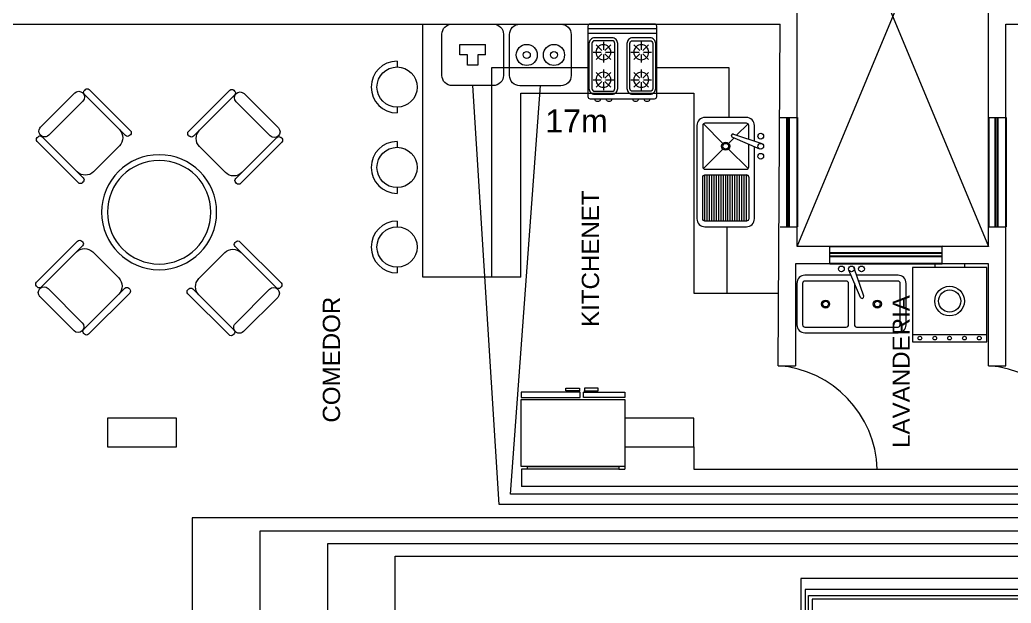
# Model space of a CAD drawing. Header units: metres. Extents: x -2 to 3328848, y -2 to 2725060.
# Drawn here: x 1662824.4 to 1662910.6, y 1363813.6 to 1363864.3 of the extents above; entities that cross this region are included whole.
import ezdxf

# ---------------------------------------------------------------- set-up
doc = ezdxf.new("R2010")
doc.units = ezdxf.units.M
doc.layers.get('0').update_dxf_attribs({"color": 253, "lineweight": 0})
for name, color, linetype, lineweight in [('ICT_TOMAS', 1, 'Continuous', 0), ('muebles', 253, 'Continuous', 0), ('NOFIJO', 253, 'Continuous', 0), ('PUERTAS', 253, 'Continuous', 0), ('ventanas', 253, 'Continuous', 30)]:
    doc.layers.add(name, color=color, linetype=linetype, lineweight=lineweight)
doc.styles.add('COTA', font='arial.ttf', dxfattribs={"height": 1})
doc.styles.get("Standard").update_dxf_attribs({"font": 'arial.ttf'})

# ---------------------------------------------------------------- blocks, each defined once
blk = doc.blocks.new('MESACIRC-4P-D100CM-3')
at = {"layer": 'muebles'}
for p, q in [((-0.6492, 1.0605), (-0.6563, 1.0535)), ((-0.6139, 1.0605), (-0.2563, 0.7029)), ((0.608, 1.0664), (0.2504, 0.7088)), ((0.6632, 1.0368), (0.2928, 0.6664)), ((0.6433, 1.0664), (0.6504, 1.0594)), ((1.0309, 0.7398), (0.7339, 1.0368)), ((-0.7398, 1.0309), (-1.0368, 0.7339)), ((-0.6691, 0.9602), (-0.9661, 0.6632)), ((-0.6691, 1.0309), (-0.2987, 0.6605)), ((0.9602, 0.6691), (0.6632, 0.9661)), ((-1.0664, 0.6433), (-1.0594, 0.6504)), ((-1.0664, 0.608), (-0.7088, 0.2504)), ((-1.0368, 0.6632), (-0.6664, 0.2928)), ((-0.2563, 0.6676), (-0.2633, 0.6605)), ((0.2504, 0.6735), (0.2574, 0.6664)), ((1.0309, 0.6691), (0.6605, 0.2987)), ((1.0605, 0.6139), (0.7029, 0.2563)), ((1.0605, 0.6492), (1.0535, 0.6563)), ((-0.5772, 0.345), (-0.3509, 0.5713)), ((0.345, 0.5772), (0.5713, 0.3509)), ((0.6676, 0.2563), (0.6605, 0.2633)), ((-0.6735, 0.2504), (-0.6664, 0.2574)), ((-1.0605, -0.6139), (-0.7029, -0.2563)), ((-0.6676, -0.2563), (-0.6605, -0.2633)), ((0.6735, -0.2504), (0.6664, -0.2574)), ((1.0664, -0.608), (0.7088, -0.2504)), ((-1.0309, -0.6691), (-0.6605, -0.2987)), ((1.0368, -0.6632), (0.6664, -0.2928)), ((-0.345, -0.5772), (-0.5713, -0.3509)), ((0.5772, -0.345), (0.3509, -0.5713)), ((-1.0605, -0.6492), (-1.0535, -0.6563)), ((-0.9602, -0.6691), (-0.6632, -0.9661)), ((-0.6632, -1.0368), (-0.2928, -0.6664)), ((-0.2504, -0.6735), (-0.2574, -0.6664)), ((0.2563, -0.6676), (0.2633, -0.6605)), ((0.6691, -1.0309), (0.2987, -0.6605)), ((0.6691, -0.9602), (0.9661, -0.6632)), ((1.0664, -0.6433), (1.0594, -0.6504)), ((-1.0309, -0.7398), (-0.7339, -1.0368)), ((-0.608, -1.0664), (-0.2504, -0.7088)), ((0.6139, -1.0605), (0.2563, -0.7029)), ((0.7398, -1.0309), (1.0368, -0.7339)), ((-0.6433, -1.0664), (-0.6504, -1.0594)), ((0.6492, -1.0605), (0.6563, -1.0535))]:
    blk.add_line(p, q, dxfattribs=at)
for radius in [0.5, 0.45]:
    blk.add_circle((0, 0), radius, dxfattribs=at)
for centre, radius, start, end in [((-0.7045, 0.9956), 0.05, 315, 135), ((-0.6386, 1.0358), 0.025, 135, 225), ((-0.6316, 1.0428), 0.025, 45, 135), ((0.6257, 1.0487), 0.025, 45, 135), ((0.6986, 1.0015), 0.05, 45, 225), ((0.6327, 1.0417), 0.025, 315, 45), ((-1.0015, 0.6986), 0.05, 135, 315), ((-0.4217, 0.642), 0.1, 315, 45), ((-0.2739, 0.6852), 0.025, 315, 45), ((0.268, 0.6911), 0.025, 135, 225), ((0.4158, 0.6479), 0.1, 135, 225), ((0.9956, 0.7045), 0.05, 225, 45), ((-1.0487, 0.6257), 0.025, 135, 225), ((-1.0417, 0.6327), 0.025, 45, 135), ((-0.281, 0.6782), 0.025, 225, 315), ((0.2751, 0.6841), 0.025, 225, 315), ((1.0358, 0.6386), 0.025, 45, 135), ((1.0428, 0.6316), 0.025, 315, 45), ((-0.6479, 0.4158), 0.1, 225, 315), ((0.642, 0.4217), 0.1, 225, 315), ((-0.6841, 0.2751), 0.025, 315, 45), ((0.6782, 0.281), 0.025, 135, 225), ((-0.6911, 0.268), 0.025, 225, 315), ((0.6852, 0.2739), 0.025, 225, 315), ((-0.6852, -0.2739), 0.025, 45, 135), ((0.6841, -0.2751), 0.025, 135, 225), ((0.6911, -0.268), 0.025, 45, 135), ((-0.642, -0.4217), 0.1, 45, 135), ((-0.6782, -0.281), 0.025, 315, 45), ((0.6479, -0.4158), 0.1, 45, 135), ((-0.4158, -0.6479), 0.1, 315, 45), ((0.4217, -0.642), 0.1, 135, 225), ((-1.0428, -0.6316), 0.025, 135, 225), ((-1.0358, -0.6386), 0.025, 225, 315), ((-0.9956, -0.7045), 0.05, 45, 225), ((-0.2751, -0.6841), 0.025, 45, 135), ((-0.268, -0.6911), 0.025, 315, 45), ((0.2739, -0.6852), 0.025, 135, 225), ((0.281, -0.6782), 0.025, 45, 135), ((1.0015, -0.6986), 0.05, 315, 135), ((1.0417, -0.6327), 0.025, 225, 315), ((1.0487, -0.6257), 0.025, 315, 45), ((-0.6986, -1.0015), 0.05, 225, 45), ((-0.6327, -1.0417), 0.025, 135, 225), ((0.7045, -0.9956), 0.05, 135, 315), ((0.6386, -1.0358), 0.025, 315, 45), ((-0.6257, -1.0487), 0.025, 225, 315), ((0.6316, -1.0428), 0.025, 225, 315)]:
    blk.add_arc(centre, radius, start, end, dxfattribs=at)
blk = doc.blocks.new('Estufa-p04')
for p, q in [((0.09, 0.3), (0.09, -0.3)), ((0.13, 0.3), (0.13, -0.3)), ((0.2314, 0.2286), (0.2809, 0.1791)), ((0.295, 0.255), (0.295, 0.185)), ((0.3091, 0.1791), (0.3586, 0.2286)), ((0.4714, 0.2286), (0.5209, 0.1791)), ((0.535, 0.255), (0.535, 0.185)), ((0.5491, 0.1791), (0.5986, 0.2286)), ((0.205, 0.165), (0.275, 0.165)), ((0.2314, 0.1014), (0.2809, 0.1509)), ((0.295, 0.145), (0.295, 0.075)), ((0.3091, 0.1509), (0.3586, 0.1014)), ((0.315, 0.165), (0.385, 0.165)), ((0.445, 0.165), (0.515, 0.165)), ((0.4714, 0.1014), (0.5209, 0.1509)), ((0.535, 0.145), (0.535, 0.075)), ((0.5491, 0.1509), (0.5986, 0.1014)), ((0.555, 0.165), (0.625, 0.165)), ((0.295, -0.075), (0.295, -0.145)), ((0.535, -0.075), (0.535, -0.145)), ((0.205, -0.165), (0.275, -0.165)), ((0.2314, -0.1014), (0.2809, -0.1509)), ((0.3091, -0.1509), (0.3586, -0.1014)), ((0.315, -0.165), (0.385, -0.165)), ((0.445, -0.165), (0.515, -0.165)), ((0.4714, -0.1014), (0.5209, -0.1509)), ((0.5491, -0.1509), (0.5986, -0.1014)), ((0.555, -0.165), (0.625, -0.165)), ((0.2314, -0.2286), (0.2809, -0.1791)), ((0.295, -0.185), (0.295, -0.255)), ((0.3091, -0.1791), (0.3586, -0.2286)), ((0.4714, -0.2286), (0.5209, -0.1791)), ((0.535, -0.185), (0.535, -0.255)), ((0.5491, -0.1791), (0.5986, -0.2286))]:
    blk.add_line(p, q)
for points in [[(0.7, 0.28), (0.7, -0.28, -0.414214), (0.68, -0.3), (0.07, -0.3, -0.414214), (0.05, -0.28), (0.05, 0.28, -0.414214), (0.07, 0.3), (0.68, 0.3, -0.414214)], [(0.66, 0.24), (0.66, 0.09, -0.414214), (0.61, 0.04), (0.22, 0.04, -0.414214), (0.17, 0.09), (0.17, 0.24, -0.414214), (0.22, 0.29), (0.61, 0.29, -0.414214)], [(0.635, 0.24), (0.635, 0.09, -0.414214), (0.61, 0.065), (0.22, 0.065, -0.414214), (0.195, 0.09), (0.195, 0.24, -0.414214), (0.22, 0.265), (0.61, 0.265, -0.414214)], [(0.66, -0.09), (0.66, -0.24, -0.414214), (0.61, -0.29), (0.22, -0.29, -0.414214), (0.17, -0.24), (0.17, -0.09, -0.414214), (0.22, -0.04), (0.61, -0.04, -0.414214)], [(0.635, -0.24), (0.635, -0.09, 0.414214), (0.61, -0.065), (0.22, -0.065, 0.414214), (0.195, -0.09), (0.195, -0.24, 0.414214), (0.22, -0.265), (0.61, -0.265, 0.414214)]]:
    blk.add_lwpolyline(points, format="xyb", close=True)
for centre in [(0.295, 0.165), (0.535, 0.165), (0.295, -0.165), (0.535, -0.165)]:
    blk.add_circle(centre, 0.065)
for centre in [(0.7, 0.2147), (0.7, 0.1153), (0.7, -0.1153), (0.7, -0.2147)]:
    blk.add_arc(centre, 0.025, 270, 90)
blk = doc.blocks.new('fr')
for p, q in [((3287.0072, 1591.175), (3287.0072, 1590.775)), ((3287.0272, 1591.175), (3287.0272, 1590.775)), ((3287.0472, 1591.175), (3287.0472, 1590.775)), ((3287.0672, 1591.175), (3287.0672, 1590.775)), ((3287.0872, 1591.175), (3287.0872, 1590.775)), ((3287.1072, 1591.175), (3287.1072, 1590.775)), ((3287.1272, 1591.175), (3287.1272, 1590.775)), ((3287.1472, 1591.175), (3287.1472, 1590.775)), ((3287.1672, 1591.175), (3287.1672, 1590.775)), ((3287.1872, 1591.175), (3287.1872, 1590.775)), ((3287.2072, 1591.175), (3287.2072, 1590.775)), ((3287.2272, 1591.175), (3287.2272, 1590.775)), ((3287.2472, 1591.175), (3287.2472, 1590.775)), ((3287.2672, 1591.175), (3287.2672, 1590.775)), ((3287.2872, 1591.175), (3287.2872, 1590.775)), ((3287.3072, 1591.175), (3287.3072, 1590.775)), ((3287.3272, 1591.175), (3287.3272, 1590.775)), ((3287.3472, 1591.175), (3287.3472, 1590.775)), ((3287.3672, 1591.175), (3287.3672, 1590.775)), ((3287.1189, 1590.4188), (3286.8742, 1590.5014)), ((3287.1294, 1590.4462), (3286.892, 1590.548))]:
    blk.add_line(p, q)
for points in [[(3287.0072, 1591.225, 0.414214), (3286.9372, 1591.155), (3286.9372, 1590.5286)], [(3286.9372, 1590.4801), (3286.9372, 1590.345, 0.414214), (3287.0072, 1590.275), (3287.3672, 1590.275, 0.414214), (3287.4372, 1590.345), (3287.4372, 1591.155, 0.414214), (3287.3672, 1591.225), (3287.0072, 1591.225)], [(3287.3672, 1590.725), (3287.0072, 1590.725, 0.414214), (3286.9872, 1590.705), (3286.9872, 1590.5093, 0.414214)], [(3286.9872, 1590.4649), (3286.9872, 1590.345, 0.414214), (3287.0072, 1590.325), (3287.3672, 1590.325, 0.414214), (3287.3872, 1590.345), (3287.3872, 1590.705, 0.414214), (3287.3672, 1590.725)]]:
    blk.add_lwpolyline(points, format="xyb")
blk.add_lwpolyline([(3287.3672, 1590.775), (3287.0072, 1590.775, -0.414214), (3286.9872, 1590.795), (3286.9872, 1591.155, -0.414214), (3287.0072, 1591.175), (3287.3672, 1591.175, -0.414214), (3287.3872, 1591.155), (3287.3872, 1590.795, -0.414214)], format="xyb", close=True)
for points in [[(3286.993, 1590.7192), (3287.1624, 1590.5498)], [(3287.3813, 1590.7192), (3287.2119, 1590.5498)], [(3287.1624, 1590.5003), (3287.1161, 1590.454)], [(3287.2119, 1590.5003), (3287.3813, 1590.3309)], [(3287.0918, 1590.4296), (3286.993, 1590.3309)]]:
    blk.add_lwpolyline(points)
for centre, radius in [((3286.8822, 1590.6125), 0.025), ((3286.8822, 1590.525), 0.025), ((3287.1872, 1590.525), 0.035), ((3287.1872, 1590.525), 0.025), ((3286.8822, 1590.4375), 0.025)]:
    blk.add_circle(centre, radius)
for centre, radius, start, end in [((3287.0072, 1590.795), 0.02, 180, 270), ((3287.0072, 1590.795), 0.02, 180, 270), ((3287.1236, 1590.4327), 0.0147, 251.3579, 66.77898)]:
    blk.add_arc(centre, radius, start, end)
blk = doc.blocks.new('ww')
at = {"layer": 'muebles', "ltscale": 4}
for p, q in [((1737.9301, 1442.9936), (1737.9301, 1442.9823)), ((1737.9751, 1442.9936), (1737.9751, 1442.9823))]:
    blk.add_line(p, q, dxfattribs=at)
for points in [[(1737.6327, 1443.6652), (1738.4252, 1443.6652), (1738.4252, 1443.6423), (1737.6327, 1443.6423)], [(1737.5802, 1443.0423), (1737.9403, 1443.0423), (1737.9403, 1442.9936), (1737.5802, 1442.9936)], [(1737.9301, 1442.9823), (1737.8119, 1442.9823), (1737.8119, 1442.9589), (1737.9301, 1442.9589)], [(1738.4802, 1443.0423), (1737.9681, 1443.0423), (1737.9681, 1442.9936), (1738.4802, 1442.9936)], [(1737.9751, 1442.9823), (1738.0933, 1442.9823), (1738.0933, 1442.9589), (1737.9751, 1442.9589)]]:
    blk.add_lwpolyline(points, close=True, dxfattribs=at)
at = {"layer": 'muebles'}
blk.add_lwpolyline([(1737.5802, 1443.6423), (1738.4802, 1443.6423), (1738.4802, 1443.0589), (1737.5802, 1443.0589)], close=True, dxfattribs=at)
blk = doc.blocks.new('Muko05pl')
at = {"color": 0, "linetype": 'ByBlock'}
for p, q in [((0.35, -0.025), (-0.35, -0.025)), ((-0.35, -0.025), (-0.35, -0.725)), ((0.35, -0.725), (0.35, -0.025)), ((0.35, -0.095), (-0.35, -0.095)), ((-0.35, -0.725), (0.35, -0.725)), ((-0.14, -0.76), (-0.14, -0.725)), ((0.14, -0.76), (0.14, -0.725)), ((-0.14, -0.76), (0.14, -0.76))]:
    blk.add_line(p, q, dxfattribs=at)
for centre, radius in [((-0.28, -0.06), 0.0175), ((-0.14, -0.06), 0.0175), ((0, -0.06), 0.0175), ((0.14, -0.06), 0.0175), ((0.28, -0.06), 0.0175), ((0, -0.41), 0.14), ((0, -0.41), 0.105)]:
    blk.add_circle(centre, radius, dxfattribs=at)
blk = doc.blocks.new('Tarja-p07')
for p, q in [((0.405, 0.63), (-0.405, 0.63)), ((-0.475, 0.56), (-0.475, 0.2)), ((0.475, 0.2), (0.475, 0.56)), ((-0.1063, 0.3118), (-0.0237, 0.067)), ((-0.0789, 0.3223), (0.023, 0.0849)), ((-0.405, 0.13), (-0.0449, 0.13)), ((0.0036, 0.13), (0.405, 0.13))]:
    blk.add_line(p, q)
for points in [[(-0.0252, 0.1972, 0.035735), (-0.025, 0.2), (-0.025, 0.56, 0.414214), (-0.045, 0.58), (-0.405, 0.58, 0.414214), (-0.425, 0.56)], [(-0.425, 0.56), (-0.425, 0.2, 0.414214), (-0.405, 0.18), (-0.0618, 0.18, 0.414214)]]:
    blk.add_lwpolyline(points, format="xyb")
blk.add_lwpolyline([(0.025, 0.56), (0.025, 0.2, 0.414214), (0.045, 0.18), (0.405, 0.18, 0.414214), (0.425, 0.2), (0.425, 0.56, 0.414214), (0.405, 0.58), (0.045, 0.58, 0.414214)], format="xyb", close=True)
for centre, radius in [((-0.225, 0.38), 0.035), ((-0.225, 0.38), 0.025), ((0.225, 0.38), 0.035), ((0.225, 0.38), 0.025), ((-0.0875, 0.075), 0.025), ((0, 0.075), 0.025), ((0.0875, 0.075), 0.025)]:
    blk.add_circle(centre, radius)
for centre, radius, start, end in [((-0.405, 0.56), 0.07, 90, 180), ((0.405, 0.56), 0.07, 360, 90), ((-0.0924, 0.3165), 0.0147, 23.22102, 198.6421), ((-0.405, 0.2), 0.07, 180, 270), ((-0.405, 0.2), 0.02, 180, 270), ((-0.405, 0.2), 0.02, 180, 270), ((0.405, 0.2), 0.07, 270, 360)]:
    blk.add_arc(centre, radius, start, end)
blk = doc.blocks.new('Toma TFN')
for p, q in [((-0.0625, 0.05), (-0.05, 0.05)), ((-0.0625, 0), (-0.0625, 0.05)), ((-0.05, 0.05), (0.05, 0.05)), ((0.05, 0.05), (0.0625, 0.05)), ((0.0625, 0), (0.0625, 0.05)), ((-0.05, 0), (-0.0625, 0)), ((-0.025, 0), (-0.05, 0)), ((-0.025, -0.05), (-0.025, 0)), ((0.025, 0), (0.025, -0.05)), ((0.05, 0), (0.025, 0)), ((0.0625, 0), (0.05, 0)), ((0.05, 0), (0.05, 0)), ((0.025, -0.05), (-0.025, -0.05))]:
    blk.add_line(p, q)
blk.add_lwpolyline([(-0.1, 0.15), (0.1, 0.15, -0.414214), (0.15, 0.1), (0.15, -0.1, -0.414214), (0.1, -0.15), (-0.1, -0.15, -0.414214), (-0.15, -0.1), (-0.15, 0.1, -0.414214)], format="xyb", close=True)
blk = doc.blocks.new('TOMA TV')
blk.add_lwpolyline([(-0.1, 0.15), (0.1, 0.15, -0.414214), (0.15, 0.1), (0.15, -0.1, -0.414214), (0.1, -0.15), (-0.1, -0.15, -0.414214), (-0.15, -0.1), (-0.15, 0.1, -0.414214)], format="xyb", close=True)
for centre, radius in [((-0.0663, 0), 0.0515), ((0.0663, 0), 0.0515), ((-0.0663, 0), 0.0172), ((0.0663, 0), 0.0172)]:
    blk.add_circle(centre, radius)

msp = doc.modelspace()

# ---------------------------------------------------------------- linework, layer by layer
at = {"ltscale": 0.02}
for p, q in [((1662892.022, 1363844.599), (1662892.022, 1363884.599)), ((1662892.022, 1363844.599), (1662908.659, 1363884.599)), ((1662892.022, 1363884.599), (1662908.659, 1363844.599)), ((1662908.659, 1363844.599), (1662908.659, 1363884.599)), ((1662890.372, 1363834.246), (1662890.522, 1363863.952)), ((1662910.159, 1363834.246), (1662910.159, 1363863.952)), ((1662890.522, 1363855.827), (1662892.022, 1363855.827)), ((1662908.659, 1363855.827), (1662910.159, 1363855.827)), ((1662890.522, 1363846.327), (1662892.022, 1363846.327)), ((1662908.659, 1363846.327), (1662910.159, 1363846.327)), ((1662908.659, 1363844.599), (1662892.022, 1363844.599)), ((1662894.869, 1363843.097), (1662894.869, 1363844.597)), ((1662904.617, 1363843.101), (1662904.617, 1363844.599)), ((1662908.659, 1363843.099), (1662891.864, 1363843.099)), ((1662891.864, 1363843.099), (1662891.872, 1363834.246)), ((1662908.659, 1363834.246), (1662908.659, 1363843.099)), ((1662890.372, 1363834.246), (1662891.872, 1363834.246)), ((1662908.659, 1363834.246), (1662910.159, 1363834.246)), ((1662868.572, 1363825.246), (1662868.046, 1363825.246)), ((1662868.046, 1363825.246), (1662868.046, 1363823.746)), ((1662883.022, 1363825.246), (1662925.468, 1363825.246)), ((1662926.968, 1363823.746), (1662868.046, 1363823.746))]:
    msp.add_line(p, q, dxfattribs=at)
for p, q in [((1662822.522, 1363863.952), (1662890.522, 1363863.952)), ((1662910.159, 1363863.952), (1662925.468, 1363863.952))]:
    msp.add_line(p, q)
at = {"ltscale": 0.015}
for p, q in [((1662877.022, 1363827.202), (1662877.022, 1363825.246)), ((1662883.022, 1363827.202), (1662883.022, 1363825.246)), ((1662876.497, 1363825.246), (1662877.022, 1363825.246))]:
    msp.add_line(p, q, dxfattribs=at)
at = {"layer": 'ICT_TOMAS'}
for points in [[(1662928.465, 1363853.952), (1662928.465, 1363822.198), (1662866.102, 1363822.198), (1662863.796, 1363858.613)], [(1662927.465, 1363853.952), (1662927.465, 1363823.073), (1662867.094, 1363823.073), (1662869.679, 1363858.608)], [(1662929.465, 1363853.952), (1662929.465, 1363821.039), (1662839.405, 1363821.039), (1662839.405, 1363762.082)], [(1662930.465, 1363853.952), (1662930.465, 1363819.878), (1662845.284, 1363819.878), (1662845.284, 1363762.087)], [(1662931.465, 1363853.952), (1662931.465, 1363818.764), (1662851.17, 1363818.764), (1662851.17, 1363762.089)], [(1662932.465, 1363853.952), (1662932.465, 1363815.741), (1662892.323, 1363815.741), (1662892.323, 1363785.972), (1662883.662, 1363785.972), (1662883.662, 1363755.812), (1662889.145, 1363755.812), (1662889.145, 1363756.997)], [(1662933.465, 1363853.952), (1662933.465, 1363814.788), (1662892.708, 1363814.788), (1662892.708, 1363785.488), (1662886.09, 1363785.488), (1662886.081, 1363784.789)], [(1662934.465, 1363853.952), (1662934.465, 1363813.968), (1662893.326, 1363813.968), (1662893.326, 1363785.121), (1662891.964, 1363785.121), (1662891.964, 1363784.795)], [(1662857.036, 1363762.054), (1662857.036, 1363817.694), (1662931.965, 1363817.694), (1662931.965, 1363853.931)], [(1662889.022, 1363778.878), (1662889.022, 1363785.353), (1662893.011, 1363785.353), (1662893.011, 1363814.288), (1662934.015, 1363814.288), (1662934.015, 1363853.931)]]:
    msp.add_lwpolyline(points, dxfattribs=at)
at = {"layer": 'muebles', "ltscale": 0.02}
for p, q in [((1662859.468, 1363841.952), (1662859.468, 1363863.952)), ((1662865.468, 1363841.952), (1662865.468, 1363860.18)), ((1662865.468, 1363860.18), (1662873.808, 1363860.18)), ((1662879.808, 1363860.18), (1662886.059, 1363860.18)), ((1662886.059, 1363860.18), (1662886.059, 1363855.827)), ((1662867.968, 1363857.952), (1662883.022, 1363857.952)), ((1662867.968, 1363841.952), (1662867.968, 1363857.952)), ((1662883.022, 1363857.952), (1662883.022, 1363840.543)), ((1662885.901, 1363846.327), (1662885.901, 1363840.543)), ((1662867.968, 1363841.952), (1662859.468, 1363841.952)), ((1662883.022, 1363840.543), (1662890.364, 1363840.543))]:
    msp.add_line(p, q, dxfattribs=at)
at = {"layer": 'muebles', "ltscale": 4}
for p, q in [((1662857.215, 1363860.719), (1662857.215, 1363860.219)), ((1662857.215, 1363856.719), (1662857.215, 1363856.219)), ((1662857.215, 1363853.733), (1662857.215, 1363853.233)), ((1662857.215, 1363849.733), (1662857.215, 1363849.233)), ((1662857.215, 1363846.818), (1662857.215, 1363846.318)), ((1662857.215, 1363842.818), (1662857.215, 1363842.318))]:
    msp.add_line(p, q, dxfattribs=at)
for centre in [(1662857.215, 1363858.469), (1662857.215, 1363851.483), (1662857.215, 1363844.568)]:
    msp.add_circle(centre, 1.75, dxfattribs=at)
for centre in [(1662857.215, 1363858.469), (1662857.215, 1363851.483), (1662857.215, 1363844.568)]:
    msp.add_arc(centre, 2.25, 90, 270, dxfattribs=at)
at = {"layer": 'NOFIJO', "ltscale": 0.02}
for points in [[(1662838.022, 1363827.202), (1662838.022, 1363829.702), (1662832.022, 1363829.702), (1662832.022, 1363827.202)], [(1662883.022, 1363827.202), (1662883.022, 1363829.702), (1662877.022, 1363829.702), (1662877.022, 1363827.202)]]:
    msp.add_lwpolyline(points, close=True, dxfattribs=at)
at = {"layer": 'PUERTAS'}
for centre in [(1662889.678, 1363824.976), (1662907.965, 1363824.976)]:
    msp.add_arc(centre, 9.296, 1.66456, 85.72018, dxfattribs=at)
at = {"layer": 'ventanas', "ltscale": 0.2}
for p, q in [((1662891.102, 1363855.827), (1662891.102, 1363846.327)), ((1662891.302, 1363855.827), (1662891.302, 1363846.327)), ((1662892.022, 1363855.827), (1662892.022, 1363846.327)), ((1662908.659, 1363855.827), (1662908.659, 1363846.327)), ((1662909.239, 1363855.827), (1662909.239, 1363846.327)), ((1662909.439, 1363855.827), (1662909.439, 1363846.327)), ((1662910.159, 1363855.827), (1662910.159, 1363846.327))]:
    msp.add_line(p, q, dxfattribs=at)
at = {"layer": 'ventanas'}
for p, q in [((1662904.617, 1363844.599), (1662894.869, 1363844.597)), ((1662904.617, 1363844.033), (1662894.869, 1363844.033)), ((1662904.617, 1363843.74), (1662894.869, 1363843.74)), ((1662904.617, 1363843.099), (1662894.869, 1363843.097))]:
    msp.add_line(p, q, dxfattribs=at)

# ---------------------------------------------------------------- block references
at = {"layer": 'ICT_TOMAS'}
for name, p, xscale, yscale, zscale in [('Toma TFN', (1662863.796, 1363861.273), 17.85663777392733, 17.85663777392733, 17.85663777392733), ('TOMA TV', (1662869.679, 1363861.263), 17.84178858404148, 17.84178858404148, 17.84178858404148)]:
    msp.add_blockref(name, p, dxfattribs=dict(at, xscale=xscale, yscale=yscale, zscale=zscale))
at = {"layer": 'muebles', "ltscale": 4, "extrusion": (0, 0, -1), "xscale": 10, "yscale": 10, "zscale": -10, "rotation": 270}
msp.add_blockref('Estufa-p04', (-1662876.808, 1363864.452), dxfattribs=at)
at = {"layer": 'muebles', "yscale": 10, "zscale": 10}
for name, p, xscale, rotation in [('MESACIRC-4P-D100CM-3', (1662836.522, 1363847.591), -10, 90), ('MESACIRC-4P-D100CM-3', (1662836.522, 1363847.591), -10, 90), ('MESACIRC-4P-D100CM-3', (1662836.522, 1363847.591), -10, 90), ('fr', (1695757.67, 1379758.578), 10, 180), ('ww', (1680252.824, 1378261.898), 10, 179.9999999999829)]:
    msp.add_blockref(name, p, dxfattribs=dict(at, xscale=xscale, rotation=rotation))
at = {"layer": 'muebles', "ltscale": 4, "rotation": 180}
for name, p, xscale, yscale, zscale in [('Tarja-p07', (1662896.737, 1363843.41), 10, 10, 10), ('Muko05pl', (1662905.275, 1363836.094), 9.216779972810833, 9.216779972810833, 9.216779972810833)]:
    msp.add_blockref(name, p, dxfattribs=dict(at, xscale=xscale, yscale=yscale, zscale=zscale))

# ---------------------------------------------------------------- texts
at = {"linetype": 'Continuous', "char_height": 1.5, "attachment_point": 1, "rotation": 90}
for s, insert in [('KITCHENET', (1662873.282, 1363837.616)), ('COMEDOR', (1662850.756, 1363829.305)), ('LAVANDERIA', (1662900.308, 1363827.108))]:
    msp.add_mtext_dynamic_manual_height_columns(s, width=45.32036, gutter_width=125, heights=[0], dxfattribs=dict(at, insert=insert))
at = {"layer": 'ICT_TOMAS', "ltscale": 0.015, "insert": (1662870.921, 1363856.525), "char_height": 2, "attachment_point": 1, "style": 'COTA'}
msp.add_mtext_dynamic_manual_height_columns('\\pxqc;17m', width=3.81057, gutter_width=4, heights=[1.343], dxfattribs=at)

doc.saveas('drawing.dxf')
